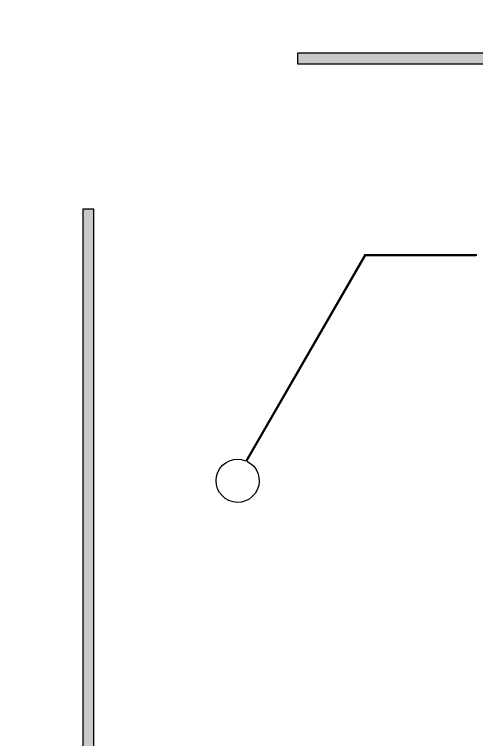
# Model space of a CAD drawing. Header units: inches. Extents: x 734146 to 834146, y 204695 to 304695.
# Drawn here: x 753819 to 757993, y 233320 to 239865 of the extents above; entities that cross this region are included whole.
import ezdxf

# ---------------------------------------------------------------- set-up
doc = ezdxf.new("R2010")
doc.units = ezdxf.units.IN
doc.header["$MEASUREMENT"] = 0

# ---------------------------------------------------------------- blocks, each defined once
blk = doc.blocks.new('*U43')
for p, q in [((-2303.7, -902.2), (-3378.3, 959.1)), ((-3369, 963.2), (-2297.8, -892.2)), ((-2303.7, -902.2), (-1297.9, -902.2)), ((-1297.9, -892.2), (-2297.8, -892.2)), ((-1297.9, -895.7), (-1297.9, -892.2)), ((-1297.9, -895.7), (-1294.9, -895.7)), ((-1294.9, -898.7), (-1297.9, -898.7)), ((-1297.9, -902.2), (-1297.9, -898.7)), ((-1294.9, -895.7), (-1294.9, -898.7))]:
    blk.add_line(p, q)
blk.add_arc((-3452.1, 1139.6), 195, 295.21094, 292.24829)
blk = doc.blocks.new('*U45')
at = {"color": 0, "linetype": 'ByBlock', "lineweight": -2, "transparency": 16777216}
blk.add_blockref('*U43', (0, 0), dxfattribs=at)

msp = doc.modelspace()

# ---------------------------------------------------------------- hatches: boundary and pattern name
h = msp.add_hatch(color=256)
h.dxf.hatch_style = 1
h.paths.add_polyline_path([(813235.2, 251180.1), (813135.2, 251180.1), (813135.2, 240180.1), (813235.2, 240180.1)])
h.paths.add_polyline_path([(756377.6, 239518), (811377.6, 239518), (811377.6, 239418), (756377.6, 239418)])
h.paths.add_polyline_path([(813309.1, 238106.5), (813209.1, 238106.5), (813209.1, 227106.5), (813309.1, 227106.5)])
h.paths.add_polyline_path([(754462.6, 251180.1), (754362.6, 251180.1), (754362.6, 240180.1), (754462.6, 240180.1)])
h.paths.add_polyline_path([(754536.5, 238106.5), (754436.5, 238106.5), (754436.5, 227106.5), (754536.5, 227106.5)])
h.paths.add_polyline_path([(754536.5, 225027.1), (754436.5, 225027.1), (754436.5, 214027.1), (754536.5, 214027.1)])
h.paths.add_polyline_path([(756451.5, 226444.4), (811451.5, 226444.4), (811451.5, 226344.4), (756451.5, 226344.4)])
h.paths.add_polyline_path([(813309.1, 225027.1), (813209.1, 225027.1), (813209.1, 214027.1), (813309.1, 214027.1)])
h.paths.add_polyline_path([(756451.5, 213365), (811451.5, 213365), (811451.5, 213265), (756451.5, 213265)])

# ---------------------------------------------------------------- linework, layer by layer
for points in [[(756377.6, 239518), (811377.6, 239518), (811377.6, 239418), (756377.6, 239418)], [(754536.5, 238106.5), (754436.5, 238106.5), (754436.5, 227106.5), (754536.5, 227106.5)]]:
    msp.add_lwpolyline(points, close=True)
msp.add_circle((784146.5, 254695.1), 50000)

# ---------------------------------------------------------------- block references
at = {"xscale": -1, "rotation": 180}
msp.add_blockref('*U45', (759287.3, 236795.9), dxfattribs=at)

doc.saveas('drawing.dxf')
